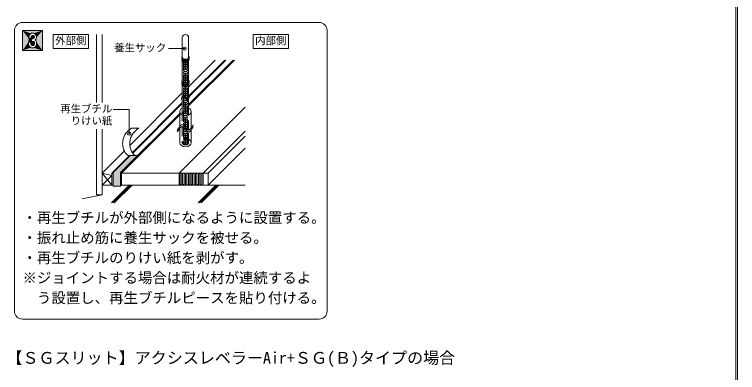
# Model space of a CAD drawing. Units: millimetres on the paper. Extents: x -35288 to 200, y -139 to 12382.
# Drawn here: x 110 to 200.2, y 31.3 to 76 of the extents above; entities that cross this region are included whole.
import ezdxf
from ezdxf.enums import TextEntityAlignment as Align

# ---------------------------------------------------------------- set-up
doc = ezdxf.new("R2010")
doc.units = ezdxf.units.MM
doc.header["$PDMODE"] = 32
doc.header["$PDSIZE"] = 0.4
doc.linetypes.add('DASHED1', pattern=[1.8, 1.2, -0.6])
doc.linetypes.add('DASHED2', pattern=[3, 2, -1])
for name, color, linetype, lineweight in [('0-0_', 7, 'Continuous', 9), ('1-0_', 7, 'Continuous', 9), ('4-0_通り芯', 7, 'Continuous', 9)]:
    doc.layers.add(name, color=color, linetype=linetype, lineweight=lineweight)
doc.styles.add('ＭＳ ゴシック', font='')
doc.styles.get('ＭＳ ゴシック').set_extended_font_data('MS Gothic')

msp = doc.modelspace()

# ---------------------------------------------------------------- linework, layer by layer
at = {"layer": '0-0_'}
for p, q in [((200, 138.5), (200, -138.5)), ((200.2, 138.7), (200.2, -138.7))]:
    msp.add_line(p, q, dxfattribs=at)
at = {"layer": '1-0_'}
for p, q in [((148, 75), (111, 75)), ((110, 39), (110, 74)), ((111, 74), (111, 71.5)), ((111, 74), (113.5, 74)), ((113.5, 74), (113.5, 71.5)), ((149, 39), (149, 74)), ((112.344, 73.669), (112.286, 73.671)), ((112.393, 73.661), (112.344, 73.669)), ((111, 71.5), (113.5, 71.5)), ((148, 38), (111, 38))]:
    msp.add_line(p, q, dxfattribs=at)
for points in [[(112.286, 73.671), (112.173, 73.658), (112.134, 73.65), (112.07, 73.624), (112.005, 73.584), (111.983, 73.565), (111.946, 73.528), (111.911, 73.483), (111.837, 73.352), (111.818, 73.303), (111.789, 73.205), (111.764, 73.043), (112.05, 73.043), (112.072, 73.182), (112.077, 73.207), (112.092, 73.249), (112.109, 73.278), (112.171, 73.341), (112.187, 73.352), (112.234, 73.37), (112.287, 73.375), (112.368, 73.365), (112.384, 73.36), (112.416, 73.342), (112.439, 73.318), (112.468, 73.266), (112.472, 73.253), (112.481, 73.217), (112.484, 73.182), (112.478, 73.121), (112.473, 73.105), (112.458, 73.067), (112.441, 73.039), (112.386, 72.993), (112.362, 72.985), (112.286, 72.967), (112.142, 72.953), (112.142, 72.643), (112.341, 72.643), (112.374, 72.637)], [(112.644, 72.879), (112.698, 72.98), (112.712, 73.021), (112.729, 73.099), (112.735, 73.182), (112.722, 73.315), (112.71, 73.36), (112.68, 73.44), (112.635, 73.516), (112.545, 73.603), (112.491, 73.633), (112.42, 73.658), (112.393, 73.661)], [(112.374, 72.637), (112.426, 72.617), (112.452, 72.593), (112.484, 72.53), (112.49, 72.508), (112.501, 72.448), (112.504, 72.381), (112.497, 72.306), (112.491, 72.285), (112.475, 72.243), (112.453, 72.206), (112.401, 72.156), (112.386, 72.147), (112.342, 72.131), (112.29, 72.127), (112.193, 72.142), (112.172, 72.151), (112.127, 72.181), (112.09, 72.222), (112.052, 72.3), (112.044, 72.328), (112.029, 72.401), (112.019, 72.537), (111.738, 72.537), (111.77, 72.297), (111.79, 72.221), (111.818, 72.14), (111.83, 72.111), (111.856, 72.064), (111.885, 72.017), (111.96, 71.934), (111.994, 71.91), (112.055, 71.876), (112.131, 71.851), (112.163, 71.842), (112.223, 71.834), (112.289, 71.831), (112.4, 71.842), (112.437, 71.854), (112.498, 71.877)], [(112.498, 71.877), (112.56, 71.914), (112.581, 71.932), (112.617, 71.968), (112.651, 72.01), (112.719, 72.136), (112.735, 72.187), (112.755, 72.283), (112.762, 72.39), (112.749, 72.535), (112.738, 72.583), (112.708, 72.665), (112.664, 72.742), (112.616, 72.795), (112.596, 72.812)], [(112.596, 72.812), (112.588, 72.816), (112.644, 72.879)]]:
    msp.add_lwpolyline(points, dxfattribs=at)
for centre, start, end in [((111, 74), 90, 180), ((148, 74), 0, 90), ((111, 39), 180, 270), ((148, 39), 270, 0)]:
    msp.add_arc(centre, 1, start, end, dxfattribs=at)
for points in [[(111, 71.5), (111, 74), (111.738, 72.537), (111.764, 73.043)], [(112.07, 73.624), (112.134, 73.65), (111, 74)], [(111, 74), (111.764, 73.043), (111.789, 73.205)], [(111, 74), (111.789, 73.205), (111.818, 73.303)], [(111, 74), (111.818, 73.303), (111.837, 73.352)], [(111, 74), (111.837, 73.352), (111.911, 73.483)], [(111, 74), (111.911, 73.483), (111.946, 73.528)], [(111, 74), (111.946, 73.528), (111.983, 73.565)], [(111, 74), (111.983, 73.565), (112.005, 73.584)], [(111, 74), (112.005, 73.584), (112.07, 73.624)], [(112.344, 73.669), (112.42, 73.658), (111, 74)], [(111, 74), (112.134, 73.65), (112.173, 73.658)], [(111, 74), (112.173, 73.658), (112.286, 73.671)], [(111, 74), (112.286, 73.671), (112.344, 73.669)], [(113.5, 74), (111, 74), (112.42, 73.658)], [(113.5, 74), (112.42, 73.658), (112.491, 73.633)], [(113.5, 74), (112.491, 73.633), (112.545, 73.603)], [(113.5, 74), (112.545, 73.603), (112.635, 73.516)], [(113.5, 74), (112.635, 73.516), (112.68, 73.44)], [(113.5, 74), (112.68, 73.44), (112.71, 73.36)], [(113.5, 74), (112.71, 73.36), (112.722, 73.315)], [(113.5, 74), (112.722, 73.315), (112.735, 73.182)], [(113.5, 74), (112.735, 73.182), (112.729, 73.099)], [(113.5, 74), (112.729, 73.099), (112.738, 72.583)], [(113.5, 71.5), (112.738, 72.583), (113.5, 74)], [(112.05, 73.043), (112.072, 73.182), (112.142, 72.953), (112.286, 72.967)], [(112.072, 73.182), (112.077, 73.207), (112.286, 72.967), (112.362, 72.985)], [(112.077, 73.207), (112.092, 73.249), (112.362, 72.985), (112.386, 72.993)], [(112.092, 73.249), (112.109, 73.278), (112.386, 72.993), (112.441, 73.039)], [(112.109, 73.278), (112.171, 73.341), (112.441, 73.039), (112.458, 73.067)], [(112.171, 73.341), (112.187, 73.352), (112.458, 73.067), (112.473, 73.105)], [(112.187, 73.352), (112.234, 73.37), (112.473, 73.105), (112.478, 73.121)], [(112.234, 73.37), (112.287, 73.375), (112.478, 73.121), (112.484, 73.182)], [(112.287, 73.375), (112.368, 73.365), (112.484, 73.182), (112.481, 73.217)], [(112.368, 73.365), (112.384, 73.36), (112.481, 73.217), (112.472, 73.253)], [(112.384, 73.36), (112.416, 73.342), (112.472, 73.253), (112.468, 73.266)], [(112.416, 73.342), (112.439, 73.318), (112.468, 73.266)], [(112.708, 72.665), (112.738, 72.583), (112.729, 73.099)], [(112.708, 72.665), (112.729, 73.099), (112.712, 73.021)], [(111.77, 72.297), (111.738, 72.537), (111, 71.5)], [(111, 71.5), (111.79, 72.221), (111.77, 72.297)], [(111, 71.5), (111.818, 72.14), (111.79, 72.221)], [(111.764, 73.043), (111.738, 72.537), (112.05, 73.043), (112.142, 72.953)], [(111.738, 72.537), (112.019, 72.537), (112.142, 72.953), (112.142, 72.643)], [(112.142, 72.643), (112.341, 72.643), (112.019, 72.537), (112.029, 72.401)], [(112.341, 72.643), (112.374, 72.637), (112.029, 72.401), (112.044, 72.328)], [(112.374, 72.637), (112.426, 72.617), (112.044, 72.328), (112.052, 72.3)], [(112.426, 72.617), (112.452, 72.593), (112.052, 72.3), (112.09, 72.222)], [(112.452, 72.593), (112.484, 72.53), (112.09, 72.222), (112.127, 72.181)], [(112.484, 72.53), (112.49, 72.508), (112.127, 72.181), (112.172, 72.151)], [(112.49, 72.508), (112.501, 72.448), (112.172, 72.151), (112.193, 72.142)], [(112.501, 72.448), (112.504, 72.381), (112.193, 72.142), (112.29, 72.127)], [(112.504, 72.381), (112.497, 72.306), (112.29, 72.127), (112.342, 72.131)], [(112.497, 72.306), (112.491, 72.285), (112.342, 72.131), (112.386, 72.147)], [(112.491, 72.285), (112.475, 72.243), (112.386, 72.147), (112.401, 72.156)], [(112.475, 72.243), (112.453, 72.206), (112.401, 72.156)], [(112.644, 72.879), (112.588, 72.816), (112.596, 72.812)], [(112.644, 72.879), (112.596, 72.812), (112.616, 72.795)], [(112.644, 72.879), (112.616, 72.795), (112.664, 72.742)], [(112.708, 72.665), (112.698, 72.98), (112.644, 72.879)], [(112.644, 72.879), (112.664, 72.742), (112.708, 72.665)], [(112.708, 72.665), (112.712, 73.021), (112.698, 72.98)], [(113.5, 71.5), (112.755, 72.283), (112.719, 72.136)], [(113.5, 71.5), (112.738, 72.583), (112.749, 72.535)], [(113.5, 71.5), (112.749, 72.535), (112.762, 72.39)], [(113.5, 71.5), (112.762, 72.39), (112.755, 72.283)], [(111, 71.5), (111.83, 72.111), (111.818, 72.14)], [(111, 71.5), (111.856, 72.064), (111.83, 72.111)], [(111, 71.5), (111.885, 72.017), (111.856, 72.064)], [(111, 71.5), (111.96, 71.934), (111.885, 72.017)], [(111.994, 71.91), (111.96, 71.934), (111, 71.5)], [(111, 71.5), (112.055, 71.876), (111.994, 71.91)], [(111, 71.5), (112.131, 71.851), (112.055, 71.876)], [(111, 71.5), (112.163, 71.842), (112.131, 71.851)], [(111, 71.5), (112.223, 71.834), (112.163, 71.842)], [(111, 71.5), (112.289, 71.831), (112.223, 71.834)], [(111, 71.5), (112.289, 71.831), (113.5, 71.5)], [(112.4, 71.842), (112.289, 71.831), (113.5, 71.5)], [(113.5, 71.5), (112.437, 71.854), (112.4, 71.842)], [(113.5, 71.5), (112.498, 71.877), (112.437, 71.854)], [(113.5, 71.5), (112.56, 71.914), (112.498, 71.877)], [(113.5, 71.5), (112.581, 71.932), (112.56, 71.914)], [(113.5, 71.5), (112.617, 71.968), (112.581, 71.932)], [(113.5, 71.5), (112.651, 72.01), (112.617, 71.968)], [(112.719, 72.136), (112.651, 72.01), (113.5, 71.5)]]:
    msp.add_solid(points, dxfattribs=at)
at = {"layer": '4-0_通り芯'}
for p, q in [((119.23, 73.5), (114.83, 73.5)), ((119.23, 71.767), (119.23, 73.5)), ((120.23, 73.5), (120.23, 65.013)), ((120.95, 73.5), (120.95, 65.013)), ((139.77, 73.5), (139.77, 71.767)), ((131.229, 71.742), (129.229, 71.742)), ((139.77, 71.767), (144.17, 71.767)), ((124.316, 64.133), (122.316, 64.133)), ((124.316, 61.133), (124.316, 64.133)), ((130.611, 63.9), (130.611, 62.025)), ((132.051, 63.9), (132.051, 61.837)), ((120.23, 61.712), (120.23, 53.519)), ((120.95, 61.712), (120.95, 53.519)), ((130.611, 61.785), (130.611, 60)), ((132.051, 61.597), (132.051, 60)), ((120.95, 54.719), (122.323, 54.719)), ((122.15, 54.719), (122.323, 54.719)), ((122.15, 54.719), (122.323, 54.719)), ((123.35, 54.719), (138.77, 54.719)), ((118.43, 53.015), (120.95, 53.519)), ((120.95, 53.519), (120.23, 53.519))]:
    msp.add_line(p, q, dxfattribs=at)
at = {"layer": '4-0_通り芯', "color": 2}
for p, q in [((130.938, 73.107), (130.938, 70.68)), ((131.724, 70.68), (131.724, 73.107)), ((130.938, 70.213), (130.938, 67.68)), ((131.718, 65.667), (136.37, 70.319)), ((131.724, 64.773), (137.27, 70.319)), ((131.724, 64.593), (137.45, 70.319)), ((131.724, 67.68), (131.724, 70.213)), ((130.938, 67.213), (130.938, 65.679)), ((131.724, 65.675), (131.724, 67.213)), ((130.938, 65.559), (130.938, 63.9)), ((131.724, 63.9), (131.724, 65.555)), ((124.756, 58.705), (130.938, 64.887)), ((123.223, 56.272), (130.611, 63.66)), ((123.35, 56.219), (130.611, 63.48)), ((124.618, 61.81), (125.518, 61.81)), ((122.323, 56.272), (124.454, 58.403)), ((124.269, 58.403), (125.158, 58.403)), ((122.323, 54.592), (122.323, 56.272)), ((123.223, 54.592), (123.223, 56.272)), ((123.223, 54.592), (122.323, 54.592))]:
    msp.add_line(p, q, dxfattribs=at)
at = {"layer": '4-0_通り芯', "linetype": 'DASHED1'}
for p, q in [((131.081, 70.11), (131.081, 65.822)), ((131.313, 65.693), (131.313, 69.936)), ((131.349, 65.646), (131.349, 69.936)), ((131.58, 65.518), (131.58, 70.11)), ((131.081, 65.702), (131.081, 62.199)), ((131.313, 61.943), (131.313, 65.573)), ((131.349, 61.895), (131.349, 65.526)), ((131.58, 61.638), (131.58, 65.398)), ((131.081, 61.959), (131.081, 60)), ((131.313, 59.826), (131.313, 61.703)), ((131.349, 59.826), (131.349, 61.655)), ((131.58, 60), (131.58, 61.398))]:
    msp.add_line(p, q, dxfattribs=at)
at = {"layer": '4-0_通り芯', "color": 4}
for p, q in [((131.724, 65.793), (136.25, 70.319)), ((124.709, 58.778), (130.938, 65.007)), ((134.15, 56.219), (138.77, 60.839)), ((134.15, 54.719), (138.77, 59.339)), ((122.15, 56.219), (124.334, 58.403)), ((122.15, 56.219), (122.323, 56.219)), ((122.15, 56.219), (122.15, 54.719)), ((123.35, 56.219), (134.15, 56.219)), ((134.15, 56.219), (134.15, 54.719)), ((122.15, 54.719), (122.323, 54.719))]:
    msp.add_line(p, q, dxfattribs=at)
at = {"layer": '4-0_通り芯', "color": 3}
for p, q in [((131.724, 66.993), (135.05, 70.319)), ((124.403, 59.672), (130.938, 66.207)), ((130.55, 56.219), (138.77, 64.439)), ((133.55, 56.219), (138.77, 61.439)), ((120.95, 56.219), (123.703, 58.972)), ((120.95, 56.219), (120.95, 54.719)), ((122.15, 54.719), (120.95, 56.219)), ((130.55, 56.219), (130.55, 54.719)), ((130.562, 56.207), (130.562, 54.731)), ((133.55, 56.219), (133.55, 54.719)), ((120.95, 54.719), (122.15, 55.919)), ((120.95, 54.719), (122.15, 54.719)), ((130.562, 54.731), (133.538, 54.731))]:
    msp.add_line(p, q, dxfattribs=at)
at = {"layer": '4-0_通り芯', "color": 2, "linetype": 'DASHED1'}
for p, q in [((130.938, 63.9), (130.938, 62.252)), ((131.724, 61.582), (131.724, 63.9)), ((130.938, 62.012), (130.938, 60)), ((131.724, 60), (131.724, 61.342))]:
    msp.add_line(p, q, dxfattribs=at)
at = {"layer": '4-0_通り芯', "color": 5}
for p, q in [((130.61, 56.177), (130.61, 54.851)), ((130.79, 56.087), (130.79, 54.851)), ((130.97, 56.087), (130.97, 54.851)), ((131.15, 56.087), (131.15, 54.851)), ((131.33, 56.087), (131.33, 54.851)), ((131.51, 56.087), (131.51, 54.851)), ((131.69, 56.087), (131.69, 54.851)), ((131.87, 56.087), (131.87, 54.851)), ((132.05, 56.087), (132.05, 54.851)), ((132.23, 56.087), (132.23, 54.851)), ((132.41, 56.087), (132.41, 54.851)), ((132.59, 56.087), (132.59, 54.851)), ((132.77, 56.087), (132.77, 54.851)), ((132.95, 56.087), (132.95, 54.851)), ((133.13, 56.087), (133.13, 54.851)), ((133.31, 56.087), (133.31, 54.851)), ((133.49, 56.087), (133.49, 54.761)), ((122.091, 52.5), (124.31, 54.719)), ((122.271, 52.5), (124.49, 54.719)), ((122.451, 52.5), (124.67, 54.719)), ((132.921, 52.5), (135.14, 54.719)), ((133.101, 52.5), (135.32, 54.719)), ((133.281, 52.5), (135.5, 54.719))]:
    msp.add_line(p, q, dxfattribs=at)
at = {"layer": '4-0_通り芯'}
for points in [[(114.83, 73.5), (114.83, 71.767), (119.23, 71.767)], [(144.17, 71.767), (144.17, 73.5), (139.77, 73.5)]]:
    msp.add_lwpolyline(points, dxfattribs=at)
at = {"layer": '4-0_通り芯', "color": 3}
for points in [[(130.821, 65.505), (130.854, 65.557), (130.911, 65.643), (130.968, 65.719), (131.025, 65.781), (131.081, 65.822), (131.137, 65.837), (131.17, 65.831), (131.201, 65.814), (131.254, 65.766), (131.307, 65.701), (131.36, 65.631), (131.412, 65.567), (131.465, 65.52), (131.496, 65.505), (131.526, 65.501), (131.579, 65.517), (131.632, 65.559), (131.685, 65.62), (131.738, 65.696), (131.791, 65.78), (131.822, 65.831)], [(130.821, 65.385), (130.854, 65.437), (130.911, 65.523), (130.968, 65.599), (131.025, 65.661), (131.081, 65.702), (131.137, 65.717), (131.17, 65.711), (131.201, 65.694), (131.254, 65.646), (131.307, 65.581), (131.36, 65.511), (131.412, 65.447), (131.465, 65.4), (131.496, 65.385), (131.526, 65.381), (131.579, 65.397), (131.632, 65.439), (131.685, 65.5), (131.738, 65.576), (131.791, 65.66), (131.822, 65.711)], [(130.311, 61.59), (130.377, 61.694), (130.491, 61.865), (130.605, 62.019), (130.719, 62.143), (130.831, 62.225), (130.944, 62.254), (131.008, 62.242), (131.071, 62.209), (131.177, 62.111), (131.283, 61.982), (131.389, 61.842), (131.494, 61.715), (131.599, 61.621), (131.661, 61.59), (131.722, 61.581), (131.827, 61.614), (131.933, 61.697), (132.039, 61.82), (132.145, 61.972), (132.251, 62.14), (132.313, 62.242)], [(130.311, 61.35), (130.377, 61.454), (130.491, 61.625), (130.605, 61.779), (130.719, 61.903), (130.831, 61.985), (130.944, 62.014), (131.008, 62.002), (131.071, 61.969), (131.177, 61.871), (131.283, 61.742), (131.389, 61.602), (131.494, 61.475), (131.599, 61.381), (131.661, 61.35), (131.722, 61.341), (131.827, 61.374), (131.933, 61.457), (132.039, 61.58), (132.145, 61.732), (132.251, 61.9), (132.313, 62.002)], [(122.15, 54.719), (122.15, 55.919), (120.95, 56.219)], [(130.562, 56.207), (133.538, 56.207), (133.538, 54.731)]]:
    msp.add_lwpolyline(points, dxfattribs=at)
at = {"layer": '4-0_通り芯', "color": 2}
msp.add_lwpolyline([(123.223, 54.592), (123.35, 54.719), (123.35, 56.219)], dxfattribs=at)
for centre, radius, start, end in [((131.331, 73.107), 0.393, 0, 180), ((125.655, 59.91), 2.165, 118.61908, 218.65085), ((126.555, 59.91), 2.165, 118.61908, 218.65085), ((124.285, 58.815), 0.411, 218.65085, 267.79883), ((125.185, 58.815), 0.411, 218.65085, 266.21036), ((125.185, 58.815), 0.411, 266.21036, 311.12015)]:
    msp.add_arc(centre, radius, start, end, dxfattribs=at)
at = {"layer": '4-0_通り芯', "color": 5}
for centre, start, end in [((130.88, 56.087), 0, 180), ((131.24, 56.087), 0, 180), ((131.6, 56.087), 0, 180), ((131.96, 56.087), 0, 180), ((132.32, 56.087), 0, 180), ((132.68, 56.087), 0, 180), ((133.04, 56.087), 0, 180), ((133.4, 56.087), 0, 180), ((130.7, 54.851), 180, 0), ((131.06, 54.851), 180, 0), ((131.42, 54.851), 180, 0), ((131.78, 54.851), 180, 0), ((132.14, 54.851), 180, 0), ((132.5, 54.851), 180, 0), ((132.86, 54.851), 180, 0), ((133.22, 54.851), 180, 0)]:
    msp.add_arc(centre, 0.09, start, end, dxfattribs=at)
at = {"layer": '4-0_通り芯', "color": 2}
for centre, major_axis, ratio, start_param, end_param in [((131.331, 70.62), (0.453, 0), 0.739735, 2.621051, 6.803727), ((131.331, 70.38), (0.453, 0), 0.739735, 2.775358, 6.64942), ((131.331, 70.44), (0.393, 0), 0.7, 3.095081, 6.329696), ((131.331, 70.68), (0.393, 0), 0.7, 3.141593, 6.283185), ((131.331, 67.62), (0.453, 0), 0.739735, 2.621051, 6.803727), ((131.331, 67.68), (0.393, 0), 0.7, 3.141593, 6.283185), ((131.331, 67.38), (0.453, 0), 0.739735, 2.775358, 6.64942), ((131.331, 67.44), (0.393, 0), 0.7, 3.095081, 6.329696), ((131.331, 63.9), (0.393, 0), 0.7, 3.141593, 6.283185)]:
    msp.add_ellipse(centre, major_axis=major_axis, ratio=ratio, start_param=start_param, end_param=end_param, dxfattribs=at)
at = {"layer": '4-0_通り芯', "linetype": 'DASHED1'}
msp.add_ellipse((131.331, 70.11), major_axis=(-0.249, 0), ratio=0.7, dxfattribs=at)
at = {"layer": '4-0_通り芯', "color": 5, "linetype": 'DASHED2'}
for centre, start_param, end_param in [((131.331, 69.897), 0.000948, 3.128076), ((131.331, 69.861), 0.000948, 3.128076), ((131.331, 69.621), 0.000948, 3.128076), ((131.331, 69.585), 0.000948, 3.128076), ((131.331, 69.345), 0.000948, 3.128076), ((131.331, 69.309), 0.000948, 3.128076), ((131.331, 69.069), 0.000948, 3.128076), ((131.331, 69.033), 0.000948, 3.128076), ((131.331, 68.793), 0.000948, 3.128076), ((131.331, 68.757), 0.000948, 3.128076), ((131.331, 68.517), 0.000948, 3.128076), ((131.331, 68.481), 0.000948, 3.128076), ((131.331, 68.241), 0.000948, 3.128076), ((131.331, 68.205), 0.000948, 3.128076), ((131.331, 67.965), 0.000948, 3.128076), ((131.331, 67.929), 0.000948, 3.128076), ((131.331, 67.689), 0.000948, 3.128076), ((131.331, 67.653), 0.000948, 3.128076), ((131.331, 67.413), 0.000948, 3.128076), ((131.331, 67.377), 0.000948, 3.128076), ((131.331, 67.137), 0.000948, 3.128076), ((131.331, 67.101), 0.000948, 3.128076), ((131.331, 66.861), 0.000948, 3.128076), ((131.331, 66.825), 0.000948, 3.128076), ((131.331, 66.585), 0.000948, 3.128076), ((131.331, 66.549), 0.000948, 3.128076), ((131.331, 66.309), 0.000948, 3.128076), ((131.331, 66.273), 0.000948, 3.128076), ((131.331, 66.033), 0.000948, 3.128076), ((131.331, 65.997), 0.000948, 3.128076), ((131.331, 65.481), 0.000948, 2.552207), ((131.331, 65.445), 0.000948, 2.842265), ((131.331, 65.205), 0.000948, 3.128076), ((131.331, 65.169), 0.000948, 3.128076), ((131.331, 65.721), 0.105861, 1.57989), ((131.331, 65.757), 0.301756, 1.466962), ((131.331, 65.757), 1.831426, 3.128076), ((131.331, 65.721), 1.945651, 3.128076), ((131.331, 64.929), 0.000948, 3.128076), ((131.331, 64.893), 0.000948, 3.128076), ((131.331, 64.653), 0.000948, 3.128076), ((131.331, 64.617), 0.000948, 3.128076), ((131.331, 64.377), 0.000948, 3.128076), ((131.331, 64.341), 0.000948, 3.128076), ((131.331, 64.101), 0.000948, 3.128076), ((131.331, 64.065), 0.000948, 3.128076), ((131.331, 63.825), 0.000948, 3.128076), ((131.331, 63.789), 0.000948, 3.128076), ((131.331, 63.549), 0.000948, 3.128076), ((131.331, 63.513), 0.000948, 3.128076), ((131.331, 63.273), 0.000948, 3.128076), ((131.331, 63.237), 0.000948, 3.128076), ((131.331, 62.997), 0.000948, 3.128076), ((131.331, 62.961), 0.000948, 3.128076), ((131.331, 62.721), 0.000948, 3.128076), ((131.331, 62.685), 0.000948, 3.128076), ((131.331, 62.445), 0.000948, 3.128076), ((131.331, 62.409), 0.000948, 3.128076), ((131.331, 61.893), 0.000948, 1.447334), ((131.331, 61.857), 0.000948, 1.560894), ((131.331, 61.617), 0.000948, 2.254865), ((131.331, 61.581), 0.000948, 2.375685), ((131.331, 61.341), 0.000948, 3.128076), ((131.331, 62.169), 1.318403, 3.128076), ((131.331, 62.133), 1.447318, 3.128076), ((131.331, 61.893), 2.151106, 3.128076), ((131.331, 61.857), 2.254851, 3.128076), ((131.331, 61.305), 0.000948, 3.128076), ((131.331, 61.065), 0.000948, 3.128076), ((131.331, 61.029), 0.000948, 3.128076), ((131.331, 60.789), 0.000948, 3.128076), ((131.331, 60.753), 0.000948, 3.128076), ((131.331, 60.513), 0.000948, 3.128076), ((131.331, 60.477), 0.000948, 3.128076), ((131.331, 60.237), 0.000948, 3.128076), ((131.331, 60.201), 0.000948, 3.128076)]:
    msp.add_ellipse(centre, major_axis=(-0.249, 0), ratio=0.7, start_param=start_param, end_param=end_param, dxfattribs=at)
at = {"layer": '4-0_通り芯'}
for centre, start_param, end_param in [((131.331, 63.9), 2.14818, 7.276598), ((131.331, 60), 3.141593, 6.283185)]:
    msp.add_ellipse(centre, major_axis=(0.72, 0), ratio=0.7, start_param=start_param, end_param=end_param, dxfattribs=at)
at = {"layer": '4-0_通り芯', "linetype": 'DASHED1'}
for major_axis in [(0.72, 0), (-0.249, 0)]:
    msp.add_ellipse((131.331, 60), major_axis=major_axis, ratio=0.7, start_param=6.283185, end_param=9.424778, dxfattribs=at)
at = {"layer": '4-0_通り芯', "color": 2, "linetype": 'DASHED1'}
msp.add_ellipse((131.331, 60), major_axis=(0.393, 0), ratio=0.7, dxfattribs=at)
at = {"layer": '4-0_通り芯', "color": 2}
for p in [(131.229, 71.742), (124.316, 61.133)]:
    msp.add_point(p, dxfattribs=at)
at = {"layer": '4-0_通り芯', "color": 8}
for points in [[(131.724, 64.593), (131.724, 64.773), (137.45, 70.319), (137.27, 70.319)], [(130.611, 63.48), (130.611, 63.66), (123.223, 56.272)], [(123.223, 56.272), (123.35, 56.219), (130.611, 63.48)], [(122.323, 56.272), (123.223, 56.272), (125.158, 58.403)], [(125.158, 58.403), (124.454, 58.403), (122.323, 56.272)], [(125.327, 58.393), (123.223, 56.272), (125.456, 58.505)], [(125.327, 58.393), (125.158, 58.403), (123.223, 56.272)], [(122.323, 56.272), (122.323, 54.592), (123.223, 54.592)], [(122.323, 56.272), (123.223, 54.592), (123.223, 56.272)], [(123.223, 56.272), (123.223, 54.592), (123.35, 56.219)], [(123.223, 54.592), (123.35, 54.719), (123.35, 56.219)]]:
    msp.add_solid(points, dxfattribs=at)

# ---------------------------------------------------------------- texts
at = {"layer": '1-0_', "style": 'ＭＳ ゴシック'}
msp.add_text('【ＳＧスリット】アクシスレベラーAir+ＳＧ(Ｂ)タイプの場合', height=1.466, dxfattribs=at).set_placement((109, 32), align=Align.BOTTOM_LEFT)
at = {"layer": '4-0_通り芯', "style": 'ＭＳ ゴシック'}
for s, height, p in [('外部側', 0.9531, (115.08, 71.983)), ('内部側', 0.9531, (140.02, 71.983)), ('養生サック', 0.9531, (122.429, 71.092)), ('再生ブチル', 0.9531, (115.716, 63.483)), ('りけい紙', 0.9531, (117.016, 61.983)), ('・再生ブチルが外部側になるように設置する。', 1.32, (111, 49.6)), ('・振れ止め筋に養生サックを被せる。', 1.32, (111, 47.1)), ('・再生ブチルのりけい紙を剥がす。', 1.32, (111, 44.6)), ('※ジョイントする場合は耐火材が連続するよ', 1.32, (111, 42.1)), ('\u3000う設置し、再生ブチルピースを貼り付ける。', 1.32, (111, 39.6))]:
    msp.add_text(s, height=height, dxfattribs=at).set_placement(p, align=Align.BOTTOM_LEFT)

doc.saveas('drawing.dxf')
